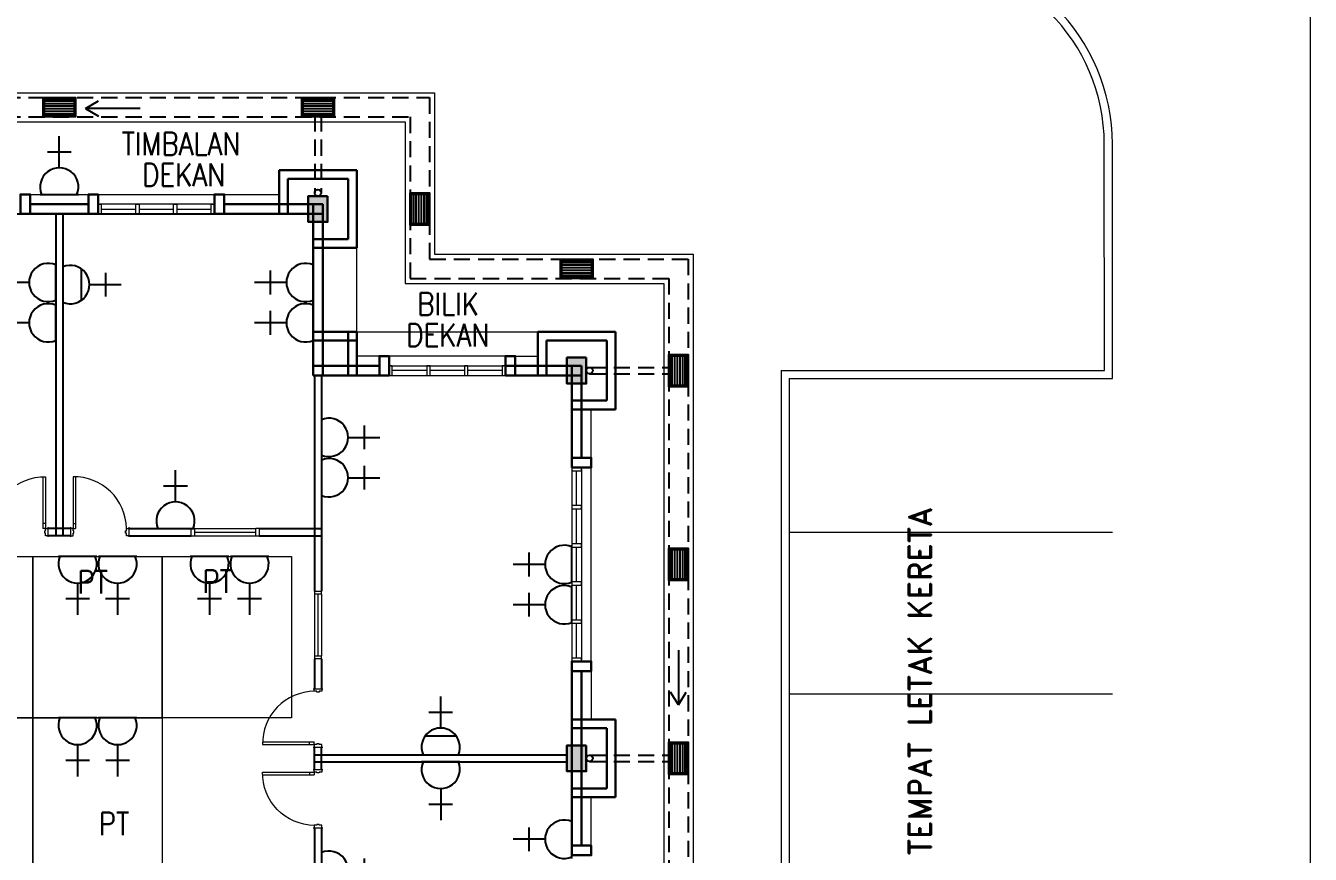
# Model space of a CAD drawing. Header units: inches. Extents: x -86493719 to 430035, y 21644 to 1519532.
# Drawn here: x 156923 to 176789, y 72877 to 85700 of the extents above; entities that cross this region are included whole.
import ezdxf
from ezdxf.enums import TextEntityAlignment as Align

# ---------------------------------------------------------------- set-up
doc = ezdxf.new("R2010")
doc.units = ezdxf.units.IN
doc.header["$MEASUREMENT"] = 0
doc.linetypes.add('DASHED2', pattern=[0.375, 0.25, -0.125])
doc.linetypes.add('HIDDEN', pattern=[0.375, 0.25, -0.125])
for name, color, linetype, lineweight in [('1', 8, 'Continuous', 9), ('COLUMN', 8, 'Continuous', 30), ('DR', 8, 'Continuous', 18), ('line', 8, 'Continuous', 9), ('LW', 8, 'Continuous', 20), ('t3', 8, 'Continuous', 25), ('wall', 8, 'Continuous', 30), ('WIN', 8, 'Continuous', 18), ('windoor', 8, 'Continuous', 18)]:
    doc.layers.add(name, color=color, linetype=linetype, lineweight=lineweight)
for name, color, linetype in [('12. mRspecT - LEGEND', 1, 'Continuous'), ('carpark', 8, 'Continuous'), ('DOWNPIPE', 8, 'Continuous'), ('drain', 8, 'Continuous'), ('ELECT', 6, 'Continuous'), ('MSGRATING', 8, 'Continuous'), ('partition', 8, 'Continuous'), ('SAN', 8, 'Continuous'), ('TB', 8, 'Continuous')]:
    doc.layers.add(name, color=color, linetype=linetype)
doc.styles.add('LAILA', font='romans.shx', dxfattribs={"width": 0.85})
doc.styles.add('VERDANA1000', font='romand.shx', dxfattribs={"height": 1000})

# ---------------------------------------------------------------- blocks, each defined once
blk = doc.blocks.new('D900')
at = {"layer": 'DR'}
for p, q in [((38, 915), (38, 115)), ((78, 915), (78, 115)), ((38, 190), (78, 190)), ((38, 115), (78, 115))]:
    blk.add_line(p, q, dxfattribs=at)
at = {"layer": 'DR', "color": 3}
for p, q in [((0, 132), (0, -18)), ((900, 132), (900, -18)), ((900, 115), (900, 0))]:
    blk.add_line(p, q, dxfattribs=at)
at = {"layer": 'DR'}
for points in [[(0, 0), (38, 0), (38, 40), (50, 40), (50, 75), (38, 75), (38, 115), (0, 115)], [(900, 0), (862, 0), (862, 40), (850, 40), (850, 75), (862, 75), (862, 115), (900, 115)]]:
    blk.add_lwpolyline(points, dxfattribs=at)
at = {"layer": 'DR', "color": 8}
blk.add_arc((52, 104), 811, 0.7553, 91.0145, dxfattribs=at)
blk = doc.blocks.new('ARR')
at = {"layer": 'drain'}
for p, q in [((-2151413, -694434), (-2150569, -694434)), ((-2150569, -694434), (-2150768, -694314)), ((-2150569, -694434), (-2150768, -694553))]:
    blk.add_line(p, q, dxfattribs=at)
blk = doc.blocks.new('13A SSO 300mm')
at = {"layer": 'ELECT', "color": 6}
for p, q in [((0, 414), (0, 904)), ((-184, 659), (184, 659)), ((-297, 0), (297, 0))]:
    blk.add_line(p, q, dxfattribs=at)
blk.add_arc((0, 116), 297, 336.9763, 203.0237, dxfattribs=at)
blk = doc.blocks.new('13A SSO 800mm')
at = {"layer": 'ELECT', "color": 6}
for p, q in [((0, 414), (0, 904)), ((-184, 659), (184, 659)), ((-297, 0), (297, 0))]:
    blk.add_line(p, q, dxfattribs=at)
blk.add_arc((0, 116), 297, 336.9763, 203.0237, dxfattribs=at)
at = {"layer": 'TB', "color": 6, "linetype": 'Continuous'}
blk.add_line((241, 290), (-241, 290), dxfattribs=at)

msp = doc.modelspace()

# ---------------------------------------------------------------- linework, layer by layer
at = {"layer": '1'}
for points in [[(155032, 74988), (155032, 77488), (157032, 77488), (157032, 74988)], [(157032, 74988), (157032, 77488), (159032, 77488), (159032, 74988)], [(159032, 74988), (159032, 77488), (161032, 77488), (161032, 74988)], [(155032, 72488), (155032, 74988), (157032, 74988), (157032, 72488)], [(157032, 72488), (157032, 74988), (159032, 74988), (159032, 72488)]]:
    msp.add_lwpolyline(points, close=True, dxfattribs=at)
at = {"layer": '12. mRspecT - LEGEND'}
msp.add_lwpolyline([(149715, 58788), (148093, 58788), (148093, 61788), (151518, 61788), (151518, 68438), (149518, 68438), (149518, 80288), (153518, 80288), (153518, 82788), (161368, 82788), (161368, 82035)], dxfattribs=at)
at = {"layer": 'carpark', "linetype": 'Continuous', "lineweight": 0}
for p, q in [((168729, 77863), (173729, 77863)), ((168729, 75363), (173729, 75363))]:
    msp.add_line(p, q, dxfattribs=at)
at = {"layer": 'COLUMN'}
for points in [[(161593, 83063), (161293, 83063), (161293, 82663), (161593, 82663)], [(165593, 80563), (165293, 80563), (165293, 80163), (165593, 80163)], [(165593, 74563), (165293, 74563), (165293, 74163), (165593, 74163)]]:
    msp.add_lwpolyline(points, close=True, dxfattribs=at)
for points in [[(161593, 83063), (161293, 83063), (161593, 82663), (161293, 82663)], [(165593, 80563), (165293, 80563), (165593, 80163), (165293, 80163)], [(165593, 74563), (165293, 74563), (165593, 74163), (165293, 74163)]]:
    msp.add_solid(points, dxfattribs=at)
at = {"layer": 'DOWNPIPE', "linetype": 'HIDDEN', "ltscale": 1000}
for p, q in [((161393, 84313), (161393, 83113)), ((161493, 84313), (161493, 83113)), ((165643, 80413), (166893, 80413)), ((165643, 80313), (166893, 80313)), ((165643, 74413), (166893, 74413)), ((165643, 74313), (166893, 74313))]:
    msp.add_line(p, q, dxfattribs=at)
at = {"layer": 'DOWNPIPE'}
for centre in [(161443, 83113), (165643, 80363), (165643, 74363)]:
    msp.add_circle(centre, 50, dxfattribs=at)
at = {"layer": 'drain', "linetype": 'DASHED2', "ltscale": 1000}
for points in [[(152093, 84588), (163168, 84588), (163168, 82088), (167168, 82088), (167168, 66638), (165168, 66638), (165168, 63663), (168668, 63663), (168668, 55138), (167168, 55138), (167168, 48138), (142218, 48138), (142218, 58588)], [(152093, 84288), (162868, 84288), (162868, 81788), (166868, 81788), (166868, 66938), (164868, 66938), (164868, 63363), (168368, 63363), (168368, 55438), (166868, 55438), (166868, 48438), (142518, 48438), (142518, 58288)]]:
    msp.add_lwpolyline(points, dxfattribs=at)
at = {"layer": 'line'}
msp.add_line((176789, 97575), (176789, 63386), dxfattribs=at)
at = {"layer": 'LW'}
for p, q in [((152093, 84663), (163243, 84663)), ((163243, 84663), (163243, 82163)), ((152093, 84213), (162793, 84213)), ((162793, 84213), (162793, 81713)), ((156993, 83088), (157893, 83088)), ((158043, 83088), (159843, 83088)), ((159993, 83088), (160843, 83088)), ((162043, 80963), (162043, 82263)), ((163243, 82163), (167243, 82163)), ((167243, 82163), (167243, 66563)), ((162793, 81713), (166793, 81713)), ((166793, 81713), (166793, 67013)), ((162043, 80963), (164843, 80963)), ((162393, 80588), (162043, 80588)), ((164343, 80588), (162543, 80588)), ((164493, 80588), (164843, 80588)), ((165668, 79013), (165668, 79763)), ((165668, 75863), (165668, 78863)), ((165668, 75713), (165668, 74963)), ((165668, 73013), (165668, 73763))]:
    msp.add_line(p, q, dxfattribs=at)
at = {"layer": 'LW', "linetype": 'Continuous', "lineweight": 0}
for p, q in [((173604, 80363), (173603, 83866)), ((173729, 80238), (173728, 83866)), ((168604, 80363), (173604, 80363)), ((168604, 80363), (168604, 69624)), ((168729, 80238), (173729, 80238)), ((168729, 80238), (168729, 69749))]:
    msp.add_line(p, q, dxfattribs=at)
for radius in [3000, 2875]:
    msp.add_arc((170728, 83866), radius, 0.0124, 90.0124, dxfattribs=at)
at = {"layer": 'MSGRATING'}
for p, q in [((157213, 84538), (157673, 84538)), ((157213, 84498), (157673, 84498)), ((157213, 84458), (157673, 84458)), ((161213, 84538), (161673, 84538)), ((161213, 84498), (161673, 84498)), ((161213, 84458), (161673, 84458)), ((157213, 84418), (157673, 84418)), ((157213, 84378), (157673, 84378)), ((157213, 84338), (157673, 84338)), ((161213, 84418), (161673, 84418)), ((161213, 84378), (161673, 84378)), ((161213, 84338), (161673, 84338)), ((162918, 83093), (162918, 82633)), ((162958, 83093), (162958, 82633)), ((162998, 83093), (162998, 82633)), ((163038, 83093), (163038, 82633)), ((163078, 83093), (163078, 82633)), ((163118, 83093), (163118, 82633)), ((165213, 82038), (165673, 82038)), ((165213, 81998), (165673, 81998)), ((165213, 81958), (165673, 81958)), ((165213, 81918), (165673, 81918)), ((165213, 81878), (165673, 81878)), ((165213, 81838), (165673, 81838)), ((166918, 80593), (166918, 80133)), ((166958, 80593), (166958, 80133)), ((166998, 80593), (166998, 80133)), ((167038, 80593), (167038, 80133)), ((167078, 80593), (167078, 80133)), ((167118, 80593), (167118, 80133)), ((166918, 77593), (166918, 77133)), ((166958, 77593), (166958, 77133)), ((166998, 77593), (166998, 77133)), ((167038, 77593), (167038, 77133)), ((167078, 77593), (167078, 77133)), ((167118, 77593), (167118, 77133)), ((166918, 74593), (166918, 74133)), ((166958, 74593), (166958, 74133)), ((166998, 74593), (166998, 74133)), ((167038, 74593), (167038, 74133)), ((167078, 74593), (167078, 74133)), ((167118, 74593), (167118, 74133))]:
    msp.add_line(p, q, dxfattribs=at)
for points in [[(157193, 84288), (157193, 84588), (157693, 84588), (157693, 84288)], [(157213, 84308), (157213, 84568), (157673, 84568), (157673, 84308)], [(161193, 84288), (161193, 84588), (161693, 84588), (161693, 84288)], [(161213, 84308), (161213, 84568), (161673, 84568), (161673, 84308)], [(162868, 83113), (163168, 83113), (163168, 82613), (162868, 82613)], [(162888, 83093), (163148, 83093), (163148, 82633), (162888, 82633)], [(165193, 81788), (165193, 82088), (165693, 82088), (165693, 81788)], [(165213, 81808), (165213, 82068), (165673, 82068), (165673, 81808)], [(166868, 80613), (167168, 80613), (167168, 80113), (166868, 80113)], [(166888, 80593), (167148, 80593), (167148, 80133), (166888, 80133)], [(166868, 77613), (167168, 77613), (167168, 77113), (166868, 77113)], [(166888, 77593), (167148, 77593), (167148, 77133), (166888, 77133)], [(166868, 74613), (167168, 74613), (167168, 74113), (166868, 74113)], [(166888, 74593), (167148, 74593), (167148, 74133), (166888, 74133)]]:
    msp.add_lwpolyline(points, close=True, dxfattribs=at)
at = {"layer": 'partition'}
for p, q in [((157388, 82788), (157388, 77808)), ((157498, 82788), (157498, 77808)), ((161388, 80288), (161388, 76951)), ((161498, 80288), (161498, 76951)), ((157618, 77918), (157268, 77918)), ((158518, 77918), (159483, 77918)), ((160533, 77918), (161498, 77918)), ((157618, 77808), (157268, 77808)), ((158518, 77808), (159483, 77808)), ((160533, 77808), (161498, 77808)), ((161388, 75901), (161388, 75438)), ((161498, 75901), (161498, 75438)), ((161388, 74188), (161388, 74538)), ((161498, 74188), (161498, 74538)), ((161388, 74418), (165293, 74418)), ((161388, 74308), (165293, 74308)), ((161388, 73288), (161388, 68308)), ((161498, 73288), (161498, 68308))]:
    msp.add_line(p, q, dxfattribs=at)
at = {"layer": 'SAN'}
msp.add_line((173604, 80238), (173604, 80238), dxfattribs=at)
at = {"layer": 'wall'}
for p, q in [((160843, 83463), (160843, 82788)), ((162043, 83463), (160843, 83463)), ((162043, 83463), (162043, 82263)), ((160978, 83328), (160978, 82788)), ((161908, 83328), (160978, 83328)), ((161908, 83328), (161908, 82398)), ((156993, 82938), (157893, 82938)), ((158043, 82938), (158043, 82788)), ((159993, 82938), (161518, 82938)), ((159993, 82938), (159993, 82788)), ((161368, 80288), (161368, 82938)), ((161518, 80288), (161518, 82938)), ((156843, 82788), (158043, 82788)), ((159843, 82788), (161518, 82788)), ((161908, 82398), (161368, 82398)), ((162043, 82263), (161368, 82263)), ((162043, 80963), (161368, 80963)), ((161908, 80963), (161908, 80288)), ((162043, 80963), (162043, 80288)), ((164843, 80963), (164843, 80288)), ((166043, 80963), (164843, 80963)), ((166043, 80963), (166043, 79763)), ((162043, 80828), (161368, 80828)), ((164978, 80828), (164978, 80288)), ((165908, 80828), (164978, 80828)), ((165908, 80828), (165908, 79898)), ((162393, 80438), (161368, 80438)), ((162543, 80288), (161368, 80288)), ((165518, 80438), (164343, 80438)), ((165518, 80288), (164343, 80288)), ((165368, 78863), (165368, 80438)), ((165518, 79013), (165518, 80438)), ((165908, 79898), (165368, 79898)), ((165908, 79898), (165368, 79898)), ((166043, 79763), (165368, 79763)), ((166043, 79763), (165368, 79763)), ((165368, 72863), (165368, 75863)), ((165518, 73013), (165518, 75713)), ((166043, 74963), (165368, 74963)), ((166043, 74963), (166043, 73763)), ((165908, 74828), (165368, 74828)), ((165908, 74828), (165908, 73898)), ((165908, 73898), (165368, 73898)), ((166043, 73763), (165368, 73763))]:
    msp.add_line(p, q, dxfattribs=at)
for points in [[(156843, 82788), (156993, 82788), (156993, 83088), (156843, 83088)], [(157893, 82788), (158043, 82788), (158043, 83088), (157893, 83088)], [(159843, 82788), (159993, 82788), (159993, 83088), (159843, 83088)], [(162543, 80288), (162393, 80288), (162393, 80588), (162543, 80588)], [(164493, 80288), (164343, 80288), (164343, 80588), (164493, 80588)], [(165368, 78863), (165368, 79013), (165668, 79013), (165668, 78863)], [(165368, 75713), (165368, 75863), (165668, 75863), (165668, 75713)], [(165368, 72863), (165368, 73013), (165668, 73013), (165668, 72863)]]:
    msp.add_lwpolyline(points, close=True, dxfattribs=at)
at = {"layer": 'WIN'}
for p, q in [((159818, 82938), (158068, 82938)), ((158093, 82863), (158626, 82863)), ((158676, 82863), (159210, 82863)), ((159260, 82863), (159793, 82863)), ((159843, 82788), (158043, 82788)), ((162543, 80288), (164343, 80288)), ((162568, 80438), (164318, 80438)), ((163126, 80363), (162593, 80363)), ((163710, 80363), (163176, 80363)), ((164293, 80363), (163760, 80363)), ((165368, 78863), (165368, 75863)), ((165443, 78273), (165443, 78813)), ((165518, 78838), (165518, 75888)), ((165443, 77683), (165443, 78223)), ((159533, 77918), (159483, 77918)), ((159533, 77918), (160483, 77918)), ((160533, 77918), (160483, 77918)), ((159483, 77808), (159533, 77808)), ((159533, 77863), (160483, 77863)), ((159533, 77808), (160483, 77808)), ((160483, 77808), (160533, 77808)), ((165443, 77093), (165443, 77633)), ((161388, 76951), (161388, 76901)), ((161388, 76901), (161388, 75951)), ((161443, 76901), (161443, 75951)), ((161498, 76901), (161498, 76951)), ((161498, 76901), (161498, 75951)), ((165443, 76503), (165443, 77043)), ((165443, 75913), (165443, 76453)), ((161388, 75951), (161388, 75901)), ((161498, 75901), (161498, 75951))]:
    msp.add_line(p, q, dxfattribs=at)
for points in [[(158043, 82938), (158093, 82938), (158093, 82788), (158043, 82788)], [(158626, 82938), (158676, 82938), (158676, 82788), (158626, 82788)], [(159210, 82938), (159260, 82938), (159260, 82788), (159210, 82788)], [(159793, 82938), (159843, 82938), (159843, 82788), (159793, 82788)], [(162593, 80438), (162543, 80438), (162543, 80288), (162593, 80288)], [(163176, 80438), (163126, 80438), (163126, 80288), (163176, 80288)], [(163760, 80438), (163710, 80438), (163710, 80288), (163760, 80288)], [(164343, 80438), (164293, 80438), (164293, 80288), (164343, 80288)], [(165518, 78813), (165518, 78863), (165368, 78863), (165368, 78813)], [(165518, 78223), (165518, 78273), (165368, 78273), (165368, 78223)], [(165518, 77633), (165518, 77683), (165368, 77683), (165368, 77633)], [(165518, 77043), (165518, 77093), (165368, 77093), (165368, 77043)], [(165518, 76453), (165518, 76503), (165368, 76503), (165368, 76453)], [(165518, 75863), (165518, 75913), (165368, 75913), (165368, 75863)]]:
    msp.add_lwpolyline(points, close=True, dxfattribs=at)
for points in [[(159483, 77808), (159483, 77918)], [(159533, 77918), (159533, 77808)], [(160483, 77808), (160483, 77918)], [(160533, 77918), (160533, 77808)], [(161388, 76951), (161498, 76951)], [(161498, 76901), (161388, 76901)], [(161388, 75951), (161498, 75951)], [(161498, 75901), (161388, 75901)]]:
    msp.add_lwpolyline(points, dxfattribs=at)

# ---------------------------------------------------------------- block references
at = {"layer": 'drain'}
for p, rotation in [((-1992720, -610014), 180), ((861450, -2075379), 270)]:
    msp.add_blockref('ARR', p, dxfattribs=dict(at, rotation=rotation))
at = {"layer": 'TB', "color": 6, "linetype": 'Continuous'}
for name, p in [('13A SSO 300mm', (157443, 83088)), ('13A SSO 300mm', (159240, 77918)), ('13A SSO 800mm', (163341, 74418))]:
    msp.add_blockref(name, p, dxfattribs=at)
for name, p, rotation in [('13A SSO 300mm', (157388, 81726), 90), ('13A SSO 300mm', (161368, 81726), 90), ('13A SSO 800mm', (157498, 81694), 270), ('13A SSO 300mm', (157388, 81102), 90), ('13A SSO 300mm', (161368, 81102), 90), ('13A SSO 300mm', (161498, 79329), 270), ('13A SSO 300mm', (161498, 78705), 270), ('13A SSO 300mm', (165368, 77363), 90), ('13A SSO 300mm', (157726, 77488), 180), ('13A SSO 300mm', (158344, 77488), 180), ('13A SSO 300mm', (159766, 77488), 180), ('13A SSO 300mm', (160385, 77488), 180), ('13A SSO 300mm', (165368, 76739), 90), ('13A SSO 300mm', (157726, 74988), 180), ('13A SSO 300mm', (158345, 74988), 180), ('13A SSO 300mm', (163341, 74308), 180), ('13A SSO 300mm', (165368, 73111), 90), ('13A SSO 300mm', (161498, 72631), 270)]:
    msp.add_blockref(name, p, dxfattribs=dict(at, rotation=rotation))
at = {"layer": 'windoor', "xscale": -1}
msp.add_blockref('D900', (157268, 77806), dxfattribs=at)
at = {"layer": 'windoor'}
msp.add_blockref('D900', (157618, 77806), dxfattribs=at)
at = {"layer": 'windoor', "rotation": 90}
msp.add_blockref('D900', (161501, 74538), dxfattribs=at)
at = {"layer": 'windoor', "xscale": -1, "rotation": 90}
msp.add_blockref('D900', (161501, 74188), dxfattribs=at)

# ---------------------------------------------------------------- texts
at = {"layer": 't3', "style": 'LAILA', "width": 0.85}
for s, p in [('TIMBALAN ', (158410, 84047)), ('DEKAN', (158725, 83567)), ('BILIK', (162979, 81568)), ('DEKAN', (162810, 81088))]:
    msp.add_text(s, height=350, dxfattribs=at).set_placement(p, align=Align.TOP_LEFT)
at = {"layer": 't3', "style": 'VERDANA1000'}
msp.add_text('TEMPAT LETAK KERETA', height=350, rotation=90, dxfattribs=at).set_placement((170750, 75554), align=Align.MIDDLE_CENTER)
at = {"layer": 't3', "style": 'LAILA', "width": 0.85}
for p in [(157519, 76916), (159452, 76924), (157850, 73175)]:
    msp.add_text(' PT', height=350, dxfattribs=at).set_placement(p)

doc.saveas('drawing.dxf')
